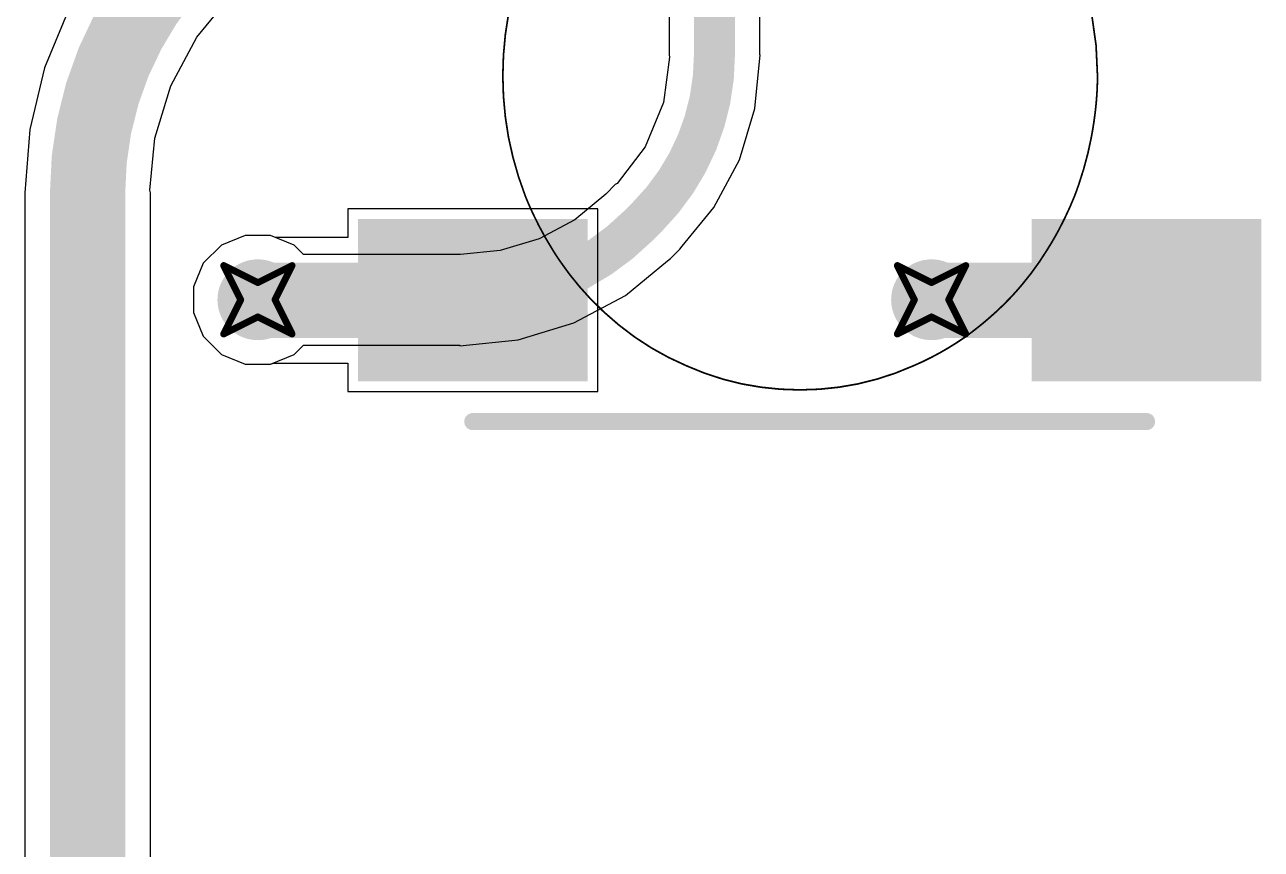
# Model space of a CAD drawing. Header units: inches. Extents: x -11 to 1110, y -7 to 455.
# Drawn here: x 678.25 to 687.43, y 72.34 to 78.46 of the extents above; entities that cross this region are included whole.
import ezdxf

# ---------------------------------------------------------------- set-up
doc = ezdxf.new("R2010")
doc.units = ezdxf.units.IN
for name, color, linetype in [('Bottom Layer', 5, 'Continuous'), ('Drill Drawing', 1, 'Continuous'), ('Mechanical 7', 56, 'Continuous'), ('Top Layer', 1, 'Continuous'), ('Top Overlay', 2, 'Continuous'), ('Top Paste', 8, 'Continuous'), ('Top Solder', 216, 'Continuous'), ('Via Holes', 16, 'Continuous')]:
    doc.layers.add(name, color=color, linetype=linetype)

msp = doc.modelspace()

# ---------------------------------------------------------------- hatches: boundary and pattern name
at = {"layer": 'Bottom Layer'}
h = msp.add_hatch(color=5, dxfattribs=at)
edge = h.paths.add_edge_path()
edge.add_arc((679.9802, 76.4142), 0.3, 0, 360)
h = msp.add_hatch(color=5, dxfattribs=at)
edge = h.paths.add_edge_path()
edge.add_arc((684.9802, 76.4142), 0.3, 0, 360)
at = {"layer": 'Top Layer'}
for points in [[(680.8258, 76.9108), (682.3258, 76.9108), (682.3258, 75.9108), (680.8258, 75.9108)], [(685.8258, 76.9108), (687.3258, 76.9108), (687.3258, 75.9108), (685.8258, 75.9108)]]:
    msp.add_hatch(color=1, dxfattribs=at).paths.add_polyline_path(points)
h = msp.add_hatch(color=1, dxfattribs=at)
edge = h.paths.add_edge_path()
edge.add_arc((679.9802, 76.4142), 0.3, 0, 360)
h = msp.add_hatch(color=1, dxfattribs=at)
edge = h.paths.add_edge_path()
edge.add_arc((684.9802, 76.4142), 0.3, 0, 360)
at = {"layer": 'Top Paste'}
for points in [[(680.8258, 76.9108), (682.3258, 76.9108), (682.3258, 75.9108), (680.8258, 75.9108)], [(685.8258, 76.9108), (687.3258, 76.9108), (687.3258, 75.9108), (685.8258, 75.9108)]]:
    msp.add_hatch(color=8, dxfattribs=at).paths.add_polyline_path(points)
at = {"layer": 'Top Solder'}
for points in [[(680.7242, 77.0124), (682.4274, 77.0124), (682.4274, 75.8092), (680.7242, 75.8092)], [(685.7242, 77.0124), (687.4274, 77.0124), (687.4274, 75.8092), (685.7242, 75.8092)]]:
    msp.add_hatch(color=216, dxfattribs=at).paths.add_polyline_path(points)
at = {"layer": 'Via Holes'}
h = msp.add_hatch(color=7, dxfattribs=at)
edge = h.paths.add_edge_path()
edge.add_arc((679.9802, 76.4142), 0.15, 0, 360)
h = msp.add_hatch(color=7, dxfattribs=at)
edge = h.paths.add_edge_path()
edge.add_arc((684.9802, 76.4142), 0.15, 0, 360)

# ---------------------------------------------------------------- linework, layer by layer
at = {"layer": 'Bottom Layer'}
for p, q in [((683.0323, 95.854), (683.0323, 78.232)), ((683.7057, 78.232), (683.7057, 95.854)), ((679.5268, 78.3628), (679.7721, 78.6616)), ((678.5776, 78.572), (678.3971, 78.1362)), ((679.3346, 78.0031), (679.5268, 78.3628)), ((683.0356, 78.2154), (682.9912, 77.878)), ((683.0323, 78.232), (683.0356, 78.2154)), ((683.6699, 77.8342), (683.709, 78.232)), ((683.709, 78.232), (683.7057, 78.232)), ((678.3971, 78.1362), (678.2869, 77.6774)), ((679.2163, 77.6129), (679.3346, 78.0031)), ((682.9912, 77.878), (682.8546, 77.5481)), ((683.5538, 77.4517), (683.6699, 77.8342)), ((678.2869, 77.6774), (678.2499, 77.2071)), ((679.1784, 77.2282), (679.2163, 77.6129)), ((682.8546, 77.5481), (682.6473, 77.278)), ((683.3654, 77.0991), (683.5538, 77.4517)), ((682.6473, 77.278), (682.6333, 77.2686)), ((678.2499, 77.2071), (678.2502, 77.2071)), ((678.2502, 77.2071), (678.2502, 33.9625)), ((679.1826, 77.2071), (679.1784, 77.2282)), ((679.1826, 33.9625), (679.1826, 77.2071)), ((682.5625, 77.1968), (682.333, 77.0084)), ((682.5647, 77.2001), (682.5625, 77.1968)), ((682.6333, 77.2686), (682.5647, 77.2001)), ((683.1293, 76.8114), (683.3654, 77.0991)), ((682.333, 77.0084), (682.0676, 76.8665)), ((679.7095, 76.8192), (679.5751, 76.6848)), ((679.8851, 76.892), (679.7095, 76.8192)), ((680.0752, 76.892), (679.8851, 76.892)), ((680.2508, 76.8192), (680.0752, 76.892)), ((680.3192, 76.7509), (680.2508, 76.8192)), ((682.0676, 76.8665), (681.7797, 76.7792)), ((681.4803, 76.7509), (680.3192, 76.7509)), ((681.4842, 76.7501), (681.4803, 76.7509)), ((681.7797, 76.7792), (681.4842, 76.7501)), ((683.0438, 76.721), (683.1116, 76.7899)), ((683.1116, 76.7899), (683.1118, 76.7901)), ((683.1118, 76.7901), (683.1293, 76.8114)), ((679.5751, 76.6848), (679.5024, 76.5092)), ((682.7087, 76.446), (683.0211, 76.7024)), ((683.0211, 76.7024), (683.0438, 76.721)), ((679.5024, 76.5092), (679.5024, 76.3192)), ((682.3265, 76.2417), (682.7087, 76.446)), ((679.5024, 76.3192), (679.5751, 76.1435)), ((681.9117, 76.1158), (682.3265, 76.2417)), ((679.5751, 76.1435), (679.7095, 76.0091)), ((681.4803, 76.0733), (681.9117, 76.1158)), ((679.7095, 76.0091), (679.8851, 75.9364)), ((680.0752, 75.9364), (680.2508, 76.0091)), ((680.2508, 76.0091), (680.3192, 76.0775)), ((680.3192, 76.0775), (681.4803, 76.0775)), ((681.4803, 76.0775), (681.4803, 76.0733)), ((679.8851, 75.9364), (680.0752, 75.9364))]:
    msp.add_line(p, q, dxfattribs=at)
for points in [[(683.369, 78.232, 0.3048, 0.3048, 0), (683.369, 96.193, 0.3048, 0.3048, 0)], [(678.7164, 77.2071, 0.5588, 0.5588, -0.198912), (679.4603, 79.0032, 0.5588, 0.5588, 0)], [(683.369, 78.232, 0.3048, 0.3048, -0.198912), (682.8714, 77.0306, 0.3048, 0.3048, 0)], [(678.7164, 33.8394, 0.5588, 0.5588, 0), (678.7164, 77.2071, 0.5588, 0.5588, 0)], [(682.8028, 76.962, 0.3048, 0.3048, 0), (682.8714, 77.0306, 0.3048, 0.3048, 0)], [(682.8028, 76.962, 0.3048, 0.3048, -0.198912), (681.4803, 76.4142, 0.3048, 0.3048, 0)], [(679.9802, 76.4142, 0.3048, 0.3048, 0), (681.4803, 76.4142, 0.3048, 0.3048, 0)]]:
    msp.add_lwpolyline(points, format="xyseb", dxfattribs=at)
for points in [[(683.2928, 78.232, 0.1524, 0.1524, 1), (683.4452, 78.232, 0.1524, 0.1524, 1)], [(683.2928, 78.232, 0.1524, 0.1524, 1), (683.4452, 78.232, 0.1524, 0.1524, 1)], [(678.5767, 77.2071, 0.2794, 0.2794, 1), (678.8561, 77.2071, 0.2794, 0.2794, 1)], [(678.5767, 77.2071, 0.2794, 0.2794, 1), (678.8561, 77.2071, 0.2794, 0.2794, 1)], [(682.7952, 77.0306, 0.1524, 0.1524, 1), (682.9476, 77.0306, 0.1524, 0.1524, 1)], [(682.7952, 77.0306, 0.1524, 0.1524, 1), (682.9476, 77.0306, 0.1524, 0.1524, 1)], [(682.7266, 76.962, 0.1524, 0.1524, 1), (682.879, 76.962, 0.1524, 0.1524, 1)], [(682.7266, 76.962, 0.1524, 0.1524, 1), (682.879, 76.962, 0.1524, 0.1524, 1)], [(679.904, 76.4142, 0.1524, 0.1524, 1), (680.0564, 76.4142, 0.1524, 0.1524, 1)], [(681.4041, 76.4142, 0.1524, 0.1524, 1), (681.5565, 76.4142, 0.1524, 0.1524, 1)], [(681.4041, 76.4142, 0.1524, 0.1524, 1), (681.5565, 76.4142, 0.1524, 0.1524, 1)]]:
    msp.add_lwpolyline(points, format="xyseb", close=True, dxfattribs=at)
at = {"layer": 'Drill Drawing'}
for points in [[(679.7262, 76.6682, 0.0508, 0.0508, 0), (679.9802, 76.5412, 0.0508, 0.0508, 0)], [(679.7262, 76.6682, 0.0508, 0.0508, 0), (679.8532, 76.4142, 0.0508, 0.0508, 0)], [(679.9802, 76.5412, 0.0508, 0.0508, 0), (680.2342, 76.6682, 0.0508, 0.0508, 0)], [(680.1072, 76.4142, 0.0508, 0.0508, 0), (680.2342, 76.6682, 0.0508, 0.0508, 0)], [(684.7262, 76.6682, 0.0508, 0.0508, 0), (684.9802, 76.5412, 0.0508, 0.0508, 0)], [(684.7262, 76.6682, 0.0508, 0.0508, 0), (684.8532, 76.4142, 0.0508, 0.0508, 0)], [(684.9802, 76.5412, 0.0508, 0.0508, 0), (685.2342, 76.6682, 0.0508, 0.0508, 0)], [(685.1072, 76.4142, 0.0508, 0.0508, 0), (685.2342, 76.6682, 0.0508, 0.0508, 0)], [(679.7262, 76.1602, 0.0508, 0.0508, 0), (679.8532, 76.4142, 0.0508, 0.0508, 0)], [(680.1072, 76.4142, 0.0508, 0.0508, 0), (680.2342, 76.1602, 0.0508, 0.0508, 0)], [(684.7262, 76.1602, 0.0508, 0.0508, 0), (684.8532, 76.4142, 0.0508, 0.0508, 0)], [(685.1072, 76.4142, 0.0508, 0.0508, 0), (685.2342, 76.1602, 0.0508, 0.0508, 0)], [(679.7262, 76.1602, 0.0508, 0.0508, 0), (679.9802, 76.2872, 0.0508, 0.0508, 0)], [(679.9802, 76.2872, 0.0508, 0.0508, 0), (680.2342, 76.1602, 0.0508, 0.0508, 0)], [(684.7262, 76.1602, 0.0508, 0.0508, 0), (684.9802, 76.2872, 0.0508, 0.0508, 0)], [(684.9802, 76.2872, 0.0508, 0.0508, 0), (685.2342, 76.1602, 0.0508, 0.0508, 0)]]:
    msp.add_lwpolyline(points, format="xyseb", dxfattribs=at)
for points in [[(679.7135, 76.6682, 0.0254, 0.0254, 1), (679.7389, 76.6682, 0.0254, 0.0254, 1)], [(679.7135, 76.6682, 0.0254, 0.0254, 1), (679.7389, 76.6682, 0.0254, 0.0254, 1)], [(680.2215, 76.6682, 0.0254, 0.0254, 1), (680.2469, 76.6682, 0.0254, 0.0254, 1)], [(680.2215, 76.6682, 0.0254, 0.0254, 1), (680.2469, 76.6682, 0.0254, 0.0254, 1)], [(684.7135, 76.6682, 0.0254, 0.0254, 1), (684.7389, 76.6682, 0.0254, 0.0254, 1)], [(684.7135, 76.6682, 0.0254, 0.0254, 1), (684.7389, 76.6682, 0.0254, 0.0254, 1)], [(685.2215, 76.6682, 0.0254, 0.0254, 1), (685.2469, 76.6682, 0.0254, 0.0254, 1)], [(685.2215, 76.6682, 0.0254, 0.0254, 1), (685.2469, 76.6682, 0.0254, 0.0254, 1)], [(679.9675, 76.5412, 0.0254, 0.0254, 1), (679.9929, 76.5412, 0.0254, 0.0254, 1)], [(679.9675, 76.5412, 0.0254, 0.0254, 1), (679.9929, 76.5412, 0.0254, 0.0254, 1)], [(684.9675, 76.5412, 0.0254, 0.0254, 1), (684.9929, 76.5412, 0.0254, 0.0254, 1)], [(684.9675, 76.5412, 0.0254, 0.0254, 1), (684.9929, 76.5412, 0.0254, 0.0254, 1)], [(679.8405, 76.4142, 0.0254, 0.0254, 1), (679.8659, 76.4142, 0.0254, 0.0254, 1)], [(679.8405, 76.4142, 0.0254, 0.0254, 1), (679.8659, 76.4142, 0.0254, 0.0254, 1)], [(680.0945, 76.4142, 0.0254, 0.0254, 1), (680.1199, 76.4142, 0.0254, 0.0254, 1)], [(680.0945, 76.4142, 0.0254, 0.0254, 1), (680.1199, 76.4142, 0.0254, 0.0254, 1)], [(684.8405, 76.4142, 0.0254, 0.0254, 1), (684.8659, 76.4142, 0.0254, 0.0254, 1)], [(684.8405, 76.4142, 0.0254, 0.0254, 1), (684.8659, 76.4142, 0.0254, 0.0254, 1)], [(685.0945, 76.4142, 0.0254, 0.0254, 1), (685.1199, 76.4142, 0.0254, 0.0254, 1)], [(685.0945, 76.4142, 0.0254, 0.0254, 1), (685.1199, 76.4142, 0.0254, 0.0254, 1)], [(679.9675, 76.2872, 0.0254, 0.0254, 1), (679.9929, 76.2872, 0.0254, 0.0254, 1)], [(679.9675, 76.2872, 0.0254, 0.0254, 1), (679.9929, 76.2872, 0.0254, 0.0254, 1)], [(684.9675, 76.2872, 0.0254, 0.0254, 1), (684.9929, 76.2872, 0.0254, 0.0254, 1)], [(684.9675, 76.2872, 0.0254, 0.0254, 1), (684.9929, 76.2872, 0.0254, 0.0254, 1)], [(679.7135, 76.1602, 0.0254, 0.0254, 1), (679.7389, 76.1602, 0.0254, 0.0254, 1)], [(679.7135, 76.1602, 0.0254, 0.0254, 1), (679.7389, 76.1602, 0.0254, 0.0254, 1)], [(680.2215, 76.1602, 0.0254, 0.0254, 1), (680.2469, 76.1602, 0.0254, 0.0254, 1)], [(680.2215, 76.1602, 0.0254, 0.0254, 1), (680.2469, 76.1602, 0.0254, 0.0254, 1)], [(684.7135, 76.1602, 0.0254, 0.0254, 1), (684.7389, 76.1602, 0.0254, 0.0254, 1)], [(684.7135, 76.1602, 0.0254, 0.0254, 1), (684.7389, 76.1602, 0.0254, 0.0254, 1)], [(685.2215, 76.1602, 0.0254, 0.0254, 1), (685.2469, 76.1602, 0.0254, 0.0254, 1)], [(685.2215, 76.1602, 0.0254, 0.0254, 1), (685.2469, 76.1602, 0.0254, 0.0254, 1)]]:
    msp.add_lwpolyline(points, format="xyseb", close=True, dxfattribs=at)
at = {"layer": 'Mechanical 7'}
for points in [[(685.5635, 79.727, 0.0127, 0.0127, -0.189566), (686.2118, 78.0756, 0.0127, 0.0127, 0)], [(685.5635, 79.727, 0.0127, 0.0127, -0.189566), (686.2118, 78.0756, 0.0127, 0.0127, 0)], [(685.5635, 79.727, 0.0127, 0.0127, -0.189566), (686.2118, 78.0756, 0.0127, 0.0127, 0)], [(685.5635, 79.727, 0.0127, 0.0127, -0.189566), (686.2118, 78.0756, 0.0127, 0.0127, 0)], [(681.7982, 78.0756, 0.0127, 0.0127, -0.045639), (681.8402, 78.5332, 0.0127, 0.0127, 0)], [(681.7982, 78.0756, 0.0127, 0.0127, -0.045639), (681.8402, 78.5332, 0.0127, 0.0127, 0)], [(681.7982, 78.0756, 0.0127, 0.0127, -0.045639), (681.8402, 78.5332, 0.0127, 0.0127, 0)], [(681.7982, 78.0756, 0.0127, 0.0127, -0.045639), (681.8402, 78.5332, 0.0127, 0.0127, 0)], [(681.8402, 77.6209, 0.0127, 0.0127, -0.045495), (681.7982, 78.0756, 0.0127, 0.0127, 0)], [(681.8402, 77.6209, 0.0127, 0.0127, -0.045495), (681.7982, 78.0756, 0.0127, 0.0127, 0)], [(681.8402, 77.6209, 0.0127, 0.0127, -0.045495), (681.7982, 78.0756, 0.0127, 0.0127, 0)], [(681.8402, 77.6209, 0.0127, 0.0127, -0.045495), (681.7982, 78.0756, 0.0127, 0.0127, 0)], [(686.2118, 78.0756, 0.0127, 0.0127, -0.016077), (686.2073, 77.9397, 0.0127, 0.0127, 0)], [(686.2118, 78.0756, 0.0127, 0.0127, -0.016077), (686.2073, 77.9397, 0.0127, 0.0127, 0)], [(686.2118, 78.0756, 0.0127, 0.0127, -0.016077), (686.2073, 77.9397, 0.0127, 0.0127, 0)], [(686.2118, 78.0756, 0.0127, 0.0127, -0.016077), (686.2073, 77.9397, 0.0127, 0.0127, 0)], [(686.2073, 77.9397, 0.0127, 0.0127, -0.013995), (686.1945, 77.8025, 0.0127, 0.0127, 0)], [(686.2073, 77.9397, 0.0127, 0.0127, -0.013995), (686.1945, 77.8025, 0.0127, 0.0127, 0)], [(686.2073, 77.9397, 0.0127, 0.0127, -0.013995), (686.1945, 77.8025, 0.0127, 0.0127, 0)], [(686.2073, 77.9397, 0.0127, 0.0127, -0.013995), (686.1945, 77.8025, 0.0127, 0.0127, 0)], [(686.1945, 77.8025, 0.0127, 0.0127, -0.016391), (686.1663, 77.6209, 0.0127, 0.0127, 0)], [(686.1945, 77.8025, 0.0127, 0.0127, -0.016391), (686.1663, 77.6209, 0.0127, 0.0127, 0)], [(686.1945, 77.8025, 0.0127, 0.0127, -0.016391), (686.1663, 77.6209, 0.0127, 0.0127, 0)], [(686.1945, 77.8025, 0.0127, 0.0127, -0.016391), (686.1663, 77.6209, 0.0127, 0.0127, 0)], [(681.9651, 77.1841, 0.0127, 0.0127, -0.044362), (681.8402, 77.6209, 0.0127, 0.0127, 0)], [(681.9651, 77.1841, 0.0127, 0.0127, -0.044362), (681.8402, 77.6209, 0.0127, 0.0127, 0)], [(681.9651, 77.1841, 0.0127, 0.0127, -0.044362), (681.8402, 77.6209, 0.0127, 0.0127, 0)], [(681.9651, 77.1841, 0.0127, 0.0127, -0.044362), (681.8402, 77.6209, 0.0127, 0.0127, 0)], [(686.1663, 77.6209, 0.0127, 0.0127, -0.036057), (686.0726, 77.2691, 0.0127, 0.0127, 0)], [(686.1663, 77.6209, 0.0127, 0.0127, -0.036057), (686.0726, 77.2691, 0.0127, 0.0127, 0)], [(686.1663, 77.6209, 0.0127, 0.0127, -0.036057), (686.0726, 77.2691, 0.0127, 0.0127, 0)], [(686.1663, 77.6209, 0.0127, 0.0127, -0.036057), (686.0726, 77.2691, 0.0127, 0.0127, 0)], [(686.0726, 77.2691, 0.0127, 0.0127, -0.008357), (686.0418, 77.1841, 0.0127, 0.0127, 0)], [(686.0726, 77.2691, 0.0127, 0.0127, -0.008357), (686.0418, 77.1841, 0.0127, 0.0127, 0)], [(686.0726, 77.2691, 0.0127, 0.0127, -0.008357), (686.0418, 77.1841, 0.0127, 0.0127, 0)], [(686.0726, 77.2691, 0.0127, 0.0127, -0.008357), (686.0418, 77.1841, 0.0127, 0.0127, 0)], [(682.0192, 77.0592, 0.0127, 0.0127, -0.012646), (681.9651, 77.1841, 0.0127, 0.0127, 0)], [(682.0192, 77.0592, 0.0127, 0.0127, -0.012646), (681.9651, 77.1841, 0.0127, 0.0127, 0)], [(682.0192, 77.0592, 0.0127, 0.0127, -0.012646), (681.9651, 77.1841, 0.0127, 0.0127, 0)], [(682.0192, 77.0592, 0.0127, 0.0127, -0.012646), (681.9651, 77.1841, 0.0127, 0.0127, 0)], [(686.0418, 77.1841, 0.0127, 0.0127, -0.0262), (685.9275, 76.9382, 0.0127, 0.0127, 0)], [(686.0418, 77.1841, 0.0127, 0.0127, -0.0262), (685.9275, 76.9382, 0.0127, 0.0127, 0)], [(686.0418, 77.1841, 0.0127, 0.0127, -0.0262), (685.9275, 76.9382, 0.0127, 0.0127, 0)], [(686.0418, 77.1841, 0.0127, 0.0127, -0.0262), (685.9275, 76.9382, 0.0127, 0.0127, 0)], [(682.169, 76.7834, 0.0127, 0.0127, -0.032365), (682.0192, 77.0592, 0.0127, 0.0127, 0)], [(682.169, 76.7834, 0.0127, 0.0127, -0.032365), (682.0192, 77.0592, 0.0127, 0.0127, 0)], [(682.169, 76.7834, 0.0127, 0.0127, -0.032365), (682.0192, 77.0592, 0.0127, 0.0127, 0)], [(682.169, 76.7834, 0.0127, 0.0127, -0.032365), (682.0192, 77.0592, 0.0127, 0.0127, 0)], [(685.9275, 76.9382, 0.0127, 0.0127, -0.019297), (685.8375, 76.7834, 0.0127, 0.0127, 0)], [(685.9275, 76.9382, 0.0127, 0.0127, -0.019297), (685.8375, 76.7834, 0.0127, 0.0127, 0)], [(685.9275, 76.9382, 0.0127, 0.0127, -0.019297), (685.8375, 76.7834, 0.0127, 0.0127, 0)], [(685.9275, 76.9382, 0.0127, 0.0127, -0.019297), (685.8375, 76.7834, 0.0127, 0.0127, 0)], [(682.2181, 76.7072, 0.0127, 0.0127, -0.011138), (682.169, 76.7834, 0.0127, 0.0127, 0)], [(682.2181, 76.7072, 0.0127, 0.0127, -0.011138), (682.169, 76.7834, 0.0127, 0.0127, 0)], [(682.2181, 76.7072, 0.0127, 0.0127, -0.011138), (682.169, 76.7834, 0.0127, 0.0127, 0)], [(682.2181, 76.7072, 0.0127, 0.0127, -0.011138), (682.169, 76.7834, 0.0127, 0.0127, 0)], [(685.8375, 76.7834, 0.0127, 0.0127, -0.037467), (685.6527, 76.5273, 0.0127, 0.0127, 0)], [(685.8375, 76.7834, 0.0127, 0.0127, -0.037467), (685.6527, 76.5273, 0.0127, 0.0127, 0)], [(685.8375, 76.7834, 0.0127, 0.0127, -0.037467), (685.6527, 76.5273, 0.0127, 0.0127, 0)], [(685.8375, 76.7834, 0.0127, 0.0127, -0.037467), (685.6527, 76.5273, 0.0127, 0.0127, 0)], [(682.4434, 76.4271, 0.0127, 0.0127, -0.04037), (682.2181, 76.7073, 0.0127, 0.0127, 0)], [(682.4434, 76.4271, 0.0127, 0.0127, -0.04037), (682.2181, 76.7073, 0.0127, 0.0127, 0)], [(682.4434, 76.4271, 0.0127, 0.0127, -0.04037), (682.2181, 76.7073, 0.0127, 0.0127, 0)], [(682.4434, 76.4271, 0.0127, 0.0127, -0.04037), (682.2181, 76.7073, 0.0127, 0.0127, 0)], [(685.6527, 76.5273, 0.0127, 0.0127, -0.01455), (685.5635, 76.4271, 0.0127, 0.0127, 0)], [(685.6527, 76.5273, 0.0127, 0.0127, -0.01455), (685.5635, 76.4271, 0.0127, 0.0127, 0)], [(685.6527, 76.5273, 0.0127, 0.0127, -0.01455), (685.5635, 76.4271, 0.0127, 0.0127, 0)], [(685.6527, 76.5273, 0.0127, 0.0127, -0.01455), (685.5635, 76.4271, 0.0127, 0.0127, 0)], [(682.7775, 76.1371, 0.0127, 0.0127, -0.048576), (682.4434, 76.4271, 0.0127, 0.0127, 0)], [(682.7775, 76.1371, 0.0127, 0.0127, -0.048576), (682.4434, 76.4271, 0.0127, 0.0127, 0)], [(682.7775, 76.1371, 0.0127, 0.0127, -0.048576), (682.4434, 76.4271, 0.0127, 0.0127, 0)], [(682.7775, 76.1371, 0.0127, 0.0127, -0.048576), (682.4434, 76.4271, 0.0127, 0.0127, 0)], [(685.5635, 76.4271, 0.0127, 0.0127, -0.024714), (685.4026, 76.2743, 0.0127, 0.0127, 0)], [(685.5635, 76.4271, 0.0127, 0.0127, -0.024714), (685.4026, 76.2743, 0.0127, 0.0127, 0)], [(685.5635, 76.4271, 0.0127, 0.0127, -0.024714), (685.4026, 76.2743, 0.0127, 0.0127, 0)], [(685.5635, 76.4271, 0.0127, 0.0127, -0.024714), (685.4026, 76.2743, 0.0127, 0.0127, 0)], [(685.4026, 76.2743, 0.0127, 0.0127, -0.012699), (685.2999, 76.1903, 0.0127, 0.0127, 0)], [(685.4026, 76.2743, 0.0127, 0.0127, -0.012699), (685.2999, 76.1903, 0.0127, 0.0127, 0)], [(685.4026, 76.2743, 0.0127, 0.0127, -0.012699), (685.2999, 76.1903, 0.0127, 0.0127, 0)], [(685.4026, 76.2743, 0.0127, 0.0127, -0.012699), (685.2999, 76.1903, 0.0127, 0.0127, 0)], [(685.2999, 76.1902, 0.0127, 0.0127, -0.007575), (685.2294, 76.1371, 0.0127, 0.0127, 0)], [(685.2999, 76.1902, 0.0127, 0.0127, -0.007575), (685.2294, 76.1371, 0.0127, 0.0127, 0)], [(685.2999, 76.1902, 0.0127, 0.0127, -0.007575), (685.2294, 76.1371, 0.0127, 0.0127, 0)], [(685.2999, 76.1902, 0.0127, 0.0127, -0.007575), (685.2294, 76.1371, 0.0127, 0.0127, 0)], [(683.1599, 75.9247, 0.0127, 0.0127, -0.052689), (682.7775, 76.1371, 0.0127, 0.0127, 0)], [(683.1599, 75.9247, 0.0127, 0.0127, -0.052689), (682.7775, 76.1371, 0.0127, 0.0127, 0)], [(683.1599, 75.9247, 0.0127, 0.0127, -0.052689), (682.7775, 76.1371, 0.0127, 0.0127, 0)], [(683.1599, 75.9247, 0.0127, 0.0127, -0.052689), (682.7775, 76.1371, 0.0127, 0.0127, 0)], [(685.2294, 76.1371, 0.0127, 0.0127, -0.023437), (685.0424, 76.0207, 0.0127, 0.0127, 0)], [(685.2294, 76.1371, 0.0127, 0.0127, -0.023437), (685.0424, 76.0207, 0.0127, 0.0127, 0)], [(685.2294, 76.1371, 0.0127, 0.0127, -0.023437), (685.0424, 76.0207, 0.0127, 0.0127, 0)], [(685.2294, 76.1371, 0.0127, 0.0127, -0.023437), (685.0424, 76.0207, 0.0127, 0.0127, 0)], [(685.0424, 76.0207, 0.0127, 0.0127, -0.026487), (684.847, 75.9247, 0.0127, 0.0127, 0)], [(685.0424, 76.0207, 0.0127, 0.0127, -0.026487), (684.847, 75.9247, 0.0127, 0.0127, 0)], [(685.0424, 76.0207, 0.0127, 0.0127, -0.026487), (684.847, 75.9247, 0.0127, 0.0127, 0)], [(685.0424, 76.0207, 0.0127, 0.0127, -0.026487), (684.847, 75.9247, 0.0127, 0.0127, 0)], [(683.5727, 75.7896, 0.0127, 0.0127, -0.053737), (683.1599, 75.9247, 0.0127, 0.0127, 0)], [(683.5727, 75.7896, 0.0127, 0.0127, -0.053737), (683.1599, 75.9247, 0.0127, 0.0127, 0)], [(683.5727, 75.7896, 0.0127, 0.0127, -0.053737), (683.1599, 75.9247, 0.0127, 0.0127, 0)], [(683.5727, 75.7896, 0.0127, 0.0127, -0.053737), (683.1599, 75.9247, 0.0127, 0.0127, 0)], [(684.847, 75.9247, 0.0127, 0.0127, -0.053697), (684.4338, 75.7896, 0.0127, 0.0127, 0)], [(684.847, 75.9247, 0.0127, 0.0127, -0.053697), (684.4338, 75.7896, 0.0127, 0.0127, 0)], [(684.847, 75.9247, 0.0127, 0.0127, -0.053697), (684.4338, 75.7896, 0.0127, 0.0127, 0)], [(684.847, 75.9247, 0.0127, 0.0127, -0.053697), (684.4338, 75.7896, 0.0127, 0.0127, 0)], [(684.0034, 75.7452, 0.0127, 0.0127, -0.051509), (683.5727, 75.7896, 0.0127, 0.0127, 0)], [(684.0034, 75.7452, 0.0127, 0.0127, -0.051509), (683.5727, 75.7896, 0.0127, 0.0127, 0)], [(684.0034, 75.7452, 0.0127, 0.0127, -0.051509), (683.5727, 75.7896, 0.0127, 0.0127, 0)], [(684.0034, 75.7452, 0.0127, 0.0127, -0.051509), (683.5727, 75.7896, 0.0127, 0.0127, 0)], [(684.4338, 75.7896, 0.0127, 0.0127, -0.051611), (684.0034, 75.7452, 0.0127, 0.0127, 0)], [(684.4338, 75.7896, 0.0127, 0.0127, -0.051611), (684.0034, 75.7452, 0.0127, 0.0127, 0)], [(684.4338, 75.7896, 0.0127, 0.0127, -0.051611), (684.0034, 75.7452, 0.0127, 0.0127, 0)], [(684.4338, 75.7896, 0.0127, 0.0127, -0.051611), (684.0034, 75.7452, 0.0127, 0.0127, 0)]]:
    msp.add_lwpolyline(points, format="xyseb", dxfattribs=at)
for points in [[(681.795, 78.0756, 0.00635, 0.00635, 1), (681.8014, 78.0756, 0.00635, 0.00635, 1)], [(681.795, 78.0756, 0.00635, 0.00635, 1), (681.8014, 78.0756, 0.00635, 0.00635, 1)], [(681.795, 78.0756, 0.00635, 0.00635, 1), (681.8014, 78.0756, 0.00635, 0.00635, 1)], [(681.795, 78.0756, 0.00635, 0.00635, 1), (681.8014, 78.0756, 0.00635, 0.00635, 1)], [(681.795, 78.0756, 0.00635, 0.00635, 1), (681.8014, 78.0756, 0.00635, 0.00635, 1)], [(681.795, 78.0756, 0.00635, 0.00635, 1), (681.8014, 78.0756, 0.00635, 0.00635, 1)], [(681.795, 78.0756, 0.00635, 0.00635, 1), (681.8014, 78.0756, 0.00635, 0.00635, 1)], [(681.795, 78.0756, 0.00635, 0.00635, 1), (681.8014, 78.0756, 0.00635, 0.00635, 1)], [(686.2086, 78.0756, 0.00635, 0.00635, 1), (686.215, 78.0756, 0.00635, 0.00635, 1)], [(686.2086, 78.0756, 0.00635, 0.00635, 1), (686.215, 78.0756, 0.00635, 0.00635, 1)], [(686.2086, 78.0756, 0.00635, 0.00635, 1), (686.215, 78.0756, 0.00635, 0.00635, 1)], [(686.2086, 78.0756, 0.00635, 0.00635, 1), (686.215, 78.0756, 0.00635, 0.00635, 1)], [(686.2086, 78.0756, 0.00635, 0.00635, 1), (686.215, 78.0756, 0.00635, 0.00635, 1)], [(686.2086, 78.0756, 0.00635, 0.00635, 1), (686.215, 78.0756, 0.00635, 0.00635, 1)], [(686.2086, 78.0756, 0.00635, 0.00635, 1), (686.215, 78.0756, 0.00635, 0.00635, 1)], [(686.2086, 78.0756, 0.00635, 0.00635, 1), (686.215, 78.0756, 0.00635, 0.00635, 1)], [(686.2041, 77.9397, 0.00635, 0.00635, 1), (686.2105, 77.9397, 0.00635, 0.00635, 1)], [(686.2041, 77.9397, 0.00635, 0.00635, 1), (686.2105, 77.9397, 0.00635, 0.00635, 1)], [(686.2041, 77.9397, 0.00635, 0.00635, 1), (686.2105, 77.9397, 0.00635, 0.00635, 1)], [(686.2041, 77.9397, 0.00635, 0.00635, 1), (686.2105, 77.9397, 0.00635, 0.00635, 1)], [(686.2041, 77.9397, 0.00635, 0.00635, 1), (686.2105, 77.9397, 0.00635, 0.00635, 1)], [(686.2041, 77.9397, 0.00635, 0.00635, 1), (686.2105, 77.9397, 0.00635, 0.00635, 1)], [(686.2041, 77.9397, 0.00635, 0.00635, 1), (686.2105, 77.9397, 0.00635, 0.00635, 1)], [(686.2041, 77.9397, 0.00635, 0.00635, 1), (686.2105, 77.9397, 0.00635, 0.00635, 1)], [(686.1913, 77.8025, 0.00635, 0.00635, 1), (686.1977, 77.8025, 0.00635, 0.00635, 1)], [(686.1913, 77.8025, 0.00635, 0.00635, 1), (686.1977, 77.8025, 0.00635, 0.00635, 1)], [(686.1913, 77.8025, 0.00635, 0.00635, 1), (686.1977, 77.8025, 0.00635, 0.00635, 1)], [(686.1913, 77.8025, 0.00635, 0.00635, 1), (686.1977, 77.8025, 0.00635, 0.00635, 1)], [(686.1913, 77.8025, 0.00635, 0.00635, 1), (686.1977, 77.8025, 0.00635, 0.00635, 1)], [(686.1913, 77.8025, 0.00635, 0.00635, 1), (686.1977, 77.8025, 0.00635, 0.00635, 1)], [(686.1913, 77.8025, 0.00635, 0.00635, 1), (686.1977, 77.8025, 0.00635, 0.00635, 1)], [(686.1913, 77.8025, 0.00635, 0.00635, 1), (686.1977, 77.8025, 0.00635, 0.00635, 1)], [(681.837, 77.6209, 0.00635, 0.00635, 1), (681.8433, 77.6209, 0.00635, 0.00635, 1)], [(681.837, 77.6209, 0.00635, 0.00635, 1), (681.8433, 77.6209, 0.00635, 0.00635, 1)], [(681.837, 77.6209, 0.00635, 0.00635, 1), (681.8433, 77.6209, 0.00635, 0.00635, 1)], [(681.837, 77.6209, 0.00635, 0.00635, 1), (681.8433, 77.6209, 0.00635, 0.00635, 1)], [(681.837, 77.6209, 0.00635, 0.00635, 1), (681.8433, 77.6209, 0.00635, 0.00635, 1)], [(681.837, 77.6209, 0.00635, 0.00635, 1), (681.8433, 77.6209, 0.00635, 0.00635, 1)], [(681.837, 77.6209, 0.00635, 0.00635, 1), (681.8433, 77.6209, 0.00635, 0.00635, 1)], [(681.837, 77.6209, 0.00635, 0.00635, 1), (681.8433, 77.6209, 0.00635, 0.00635, 1)], [(686.1632, 77.6209, 0.00635, 0.00635, 1), (686.1695, 77.6209, 0.00635, 0.00635, 1)], [(686.1632, 77.6209, 0.00635, 0.00635, 1), (686.1695, 77.6209, 0.00635, 0.00635, 1)], [(686.1632, 77.6209, 0.00635, 0.00635, 1), (686.1695, 77.6209, 0.00635, 0.00635, 1)], [(686.1632, 77.6209, 0.00635, 0.00635, 1), (686.1695, 77.6209, 0.00635, 0.00635, 1)], [(686.1632, 77.6209, 0.00635, 0.00635, 1), (686.1695, 77.6209, 0.00635, 0.00635, 1)], [(686.1632, 77.6209, 0.00635, 0.00635, 1), (686.1695, 77.6209, 0.00635, 0.00635, 1)], [(686.1632, 77.6209, 0.00635, 0.00635, 1), (686.1695, 77.6209, 0.00635, 0.00635, 1)], [(686.1632, 77.6209, 0.00635, 0.00635, 1), (686.1695, 77.6209, 0.00635, 0.00635, 1)], [(686.0694, 77.2691, 0.00635, 0.00635, 1), (686.0758, 77.2691, 0.00635, 0.00635, 1)], [(686.0694, 77.2691, 0.00635, 0.00635, 1), (686.0758, 77.2691, 0.00635, 0.00635, 1)], [(686.0694, 77.2691, 0.00635, 0.00635, 1), (686.0758, 77.2691, 0.00635, 0.00635, 1)], [(686.0694, 77.2691, 0.00635, 0.00635, 1), (686.0758, 77.2691, 0.00635, 0.00635, 1)], [(686.0694, 77.2691, 0.00635, 0.00635, 1), (686.0758, 77.2691, 0.00635, 0.00635, 1)], [(686.0694, 77.2691, 0.00635, 0.00635, 1), (686.0758, 77.2691, 0.00635, 0.00635, 1)], [(686.0694, 77.2691, 0.00635, 0.00635, 1), (686.0758, 77.2691, 0.00635, 0.00635, 1)], [(686.0694, 77.2691, 0.00635, 0.00635, 1), (686.0758, 77.2691, 0.00635, 0.00635, 1)], [(681.9619, 77.1841, 0.00635, 0.00635, 1), (681.9682, 77.1841, 0.00635, 0.00635, 1)], [(681.9619, 77.1841, 0.00635, 0.00635, 1), (681.9682, 77.1841, 0.00635, 0.00635, 1)], [(681.9619, 77.1841, 0.00635, 0.00635, 1), (681.9682, 77.1841, 0.00635, 0.00635, 1)], [(681.9619, 77.1841, 0.00635, 0.00635, 1), (681.9682, 77.1841, 0.00635, 0.00635, 1)], [(681.9619, 77.1841, 0.00635, 0.00635, 1), (681.9682, 77.1841, 0.00635, 0.00635, 1)], [(681.9619, 77.1841, 0.00635, 0.00635, 1), (681.9682, 77.1841, 0.00635, 0.00635, 1)], [(681.9619, 77.1841, 0.00635, 0.00635, 1), (681.9682, 77.1841, 0.00635, 0.00635, 1)], [(681.9619, 77.1841, 0.00635, 0.00635, 1), (681.9682, 77.1841, 0.00635, 0.00635, 1)], [(686.0386, 77.1841, 0.00635, 0.00635, 1), (686.045, 77.1841, 0.00635, 0.00635, 1)], [(686.0386, 77.1841, 0.00635, 0.00635, 1), (686.045, 77.1841, 0.00635, 0.00635, 1)], [(686.0386, 77.1841, 0.00635, 0.00635, 1), (686.045, 77.1841, 0.00635, 0.00635, 1)], [(686.0386, 77.1841, 0.00635, 0.00635, 1), (686.045, 77.1841, 0.00635, 0.00635, 1)], [(686.0386, 77.1841, 0.00635, 0.00635, 1), (686.045, 77.1841, 0.00635, 0.00635, 1)], [(686.0386, 77.1841, 0.00635, 0.00635, 1), (686.045, 77.1841, 0.00635, 0.00635, 1)], [(686.0386, 77.1841, 0.00635, 0.00635, 1), (686.045, 77.1841, 0.00635, 0.00635, 1)], [(686.0386, 77.1841, 0.00635, 0.00635, 1), (686.045, 77.1841, 0.00635, 0.00635, 1)], [(682.016, 77.0592, 0.00635, 0.00635, 1), (682.0223, 77.0592, 0.00635, 0.00635, 1)], [(682.016, 77.0592, 0.00635, 0.00635, 1), (682.0223, 77.0592, 0.00635, 0.00635, 1)], [(682.016, 77.0592, 0.00635, 0.00635, 1), (682.0223, 77.0592, 0.00635, 0.00635, 1)], [(682.016, 77.0592, 0.00635, 0.00635, 1), (682.0223, 77.0592, 0.00635, 0.00635, 1)], [(682.016, 77.0592, 0.00635, 0.00635, 1), (682.0223, 77.0592, 0.00635, 0.00635, 1)], [(682.016, 77.0592, 0.00635, 0.00635, 1), (682.0223, 77.0592, 0.00635, 0.00635, 1)], [(682.016, 77.0592, 0.00635, 0.00635, 1), (682.0223, 77.0592, 0.00635, 0.00635, 1)], [(682.016, 77.0592, 0.00635, 0.00635, 1), (682.0223, 77.0592, 0.00635, 0.00635, 1)], [(685.9243, 76.9382, 0.00635, 0.00635, 1), (685.9307, 76.9382, 0.00635, 0.00635, 1)], [(685.9243, 76.9382, 0.00635, 0.00635, 1), (685.9307, 76.9382, 0.00635, 0.00635, 1)], [(685.9243, 76.9382, 0.00635, 0.00635, 1), (685.9307, 76.9382, 0.00635, 0.00635, 1)], [(685.9243, 76.9382, 0.00635, 0.00635, 1), (685.9307, 76.9382, 0.00635, 0.00635, 1)], [(685.9243, 76.9382, 0.00635, 0.00635, 1), (685.9307, 76.9382, 0.00635, 0.00635, 1)], [(685.9243, 76.9382, 0.00635, 0.00635, 1), (685.9307, 76.9382, 0.00635, 0.00635, 1)], [(685.9243, 76.9382, 0.00635, 0.00635, 1), (685.9307, 76.9382, 0.00635, 0.00635, 1)], [(685.9243, 76.9382, 0.00635, 0.00635, 1), (685.9307, 76.9382, 0.00635, 0.00635, 1)], [(682.1658, 76.7834, 0.00635, 0.00635, 1), (682.1722, 76.7834, 0.00635, 0.00635, 1)], [(682.1658, 76.7834, 0.00635, 0.00635, 1), (682.1722, 76.7834, 0.00635, 0.00635, 1)], [(682.1658, 76.7834, 0.00635, 0.00635, 1), (682.1722, 76.7834, 0.00635, 0.00635, 1)], [(682.1658, 76.7834, 0.00635, 0.00635, 1), (682.1722, 76.7834, 0.00635, 0.00635, 1)], [(682.1658, 76.7834, 0.00635, 0.00635, 1), (682.1722, 76.7834, 0.00635, 0.00635, 1)], [(682.1658, 76.7834, 0.00635, 0.00635, 1), (682.1722, 76.7834, 0.00635, 0.00635, 1)], [(682.1658, 76.7834, 0.00635, 0.00635, 1), (682.1722, 76.7834, 0.00635, 0.00635, 1)], [(682.1658, 76.7834, 0.00635, 0.00635, 1), (682.1722, 76.7834, 0.00635, 0.00635, 1)], [(685.8343, 76.7834, 0.00635, 0.00635, 1), (685.8407, 76.7834, 0.00635, 0.00635, 1)], [(685.8343, 76.7834, 0.00635, 0.00635, 1), (685.8407, 76.7834, 0.00635, 0.00635, 1)], [(685.8343, 76.7834, 0.00635, 0.00635, 1), (685.8407, 76.7834, 0.00635, 0.00635, 1)], [(685.8343, 76.7834, 0.00635, 0.00635, 1), (685.8407, 76.7834, 0.00635, 0.00635, 1)], [(685.8343, 76.7834, 0.00635, 0.00635, 1), (685.8407, 76.7834, 0.00635, 0.00635, 1)], [(685.8343, 76.7834, 0.00635, 0.00635, 1), (685.8407, 76.7834, 0.00635, 0.00635, 1)], [(685.8343, 76.7834, 0.00635, 0.00635, 1), (685.8407, 76.7834, 0.00635, 0.00635, 1)], [(685.8343, 76.7834, 0.00635, 0.00635, 1), (685.8407, 76.7834, 0.00635, 0.00635, 1)], [(682.2149, 76.7072, 0.00635, 0.00635, 1), (682.2213, 76.7072, 0.00635, 0.00635, 1)], [(682.2149, 76.7073, 0.00635, 0.00635, 1), (682.2213, 76.7073, 0.00635, 0.00635, 1)], [(682.2149, 76.7072, 0.00635, 0.00635, 1), (682.2213, 76.7072, 0.00635, 0.00635, 1)], [(682.2149, 76.7073, 0.00635, 0.00635, 1), (682.2213, 76.7073, 0.00635, 0.00635, 1)], [(682.2149, 76.7072, 0.00635, 0.00635, 1), (682.2213, 76.7072, 0.00635, 0.00635, 1)], [(682.2149, 76.7073, 0.00635, 0.00635, 1), (682.2213, 76.7073, 0.00635, 0.00635, 1)], [(682.2149, 76.7072, 0.00635, 0.00635, 1), (682.2213, 76.7072, 0.00635, 0.00635, 1)], [(682.2149, 76.7073, 0.00635, 0.00635, 1), (682.2213, 76.7073, 0.00635, 0.00635, 1)], [(685.6495, 76.5273, 0.00635, 0.00635, 1), (685.6559, 76.5273, 0.00635, 0.00635, 1)], [(685.6495, 76.5273, 0.00635, 0.00635, 1), (685.6559, 76.5273, 0.00635, 0.00635, 1)], [(685.6495, 76.5273, 0.00635, 0.00635, 1), (685.6559, 76.5273, 0.00635, 0.00635, 1)], [(685.6495, 76.5273, 0.00635, 0.00635, 1), (685.6559, 76.5273, 0.00635, 0.00635, 1)], [(685.6495, 76.5273, 0.00635, 0.00635, 1), (685.6559, 76.5273, 0.00635, 0.00635, 1)], [(685.6495, 76.5273, 0.00635, 0.00635, 1), (685.6559, 76.5273, 0.00635, 0.00635, 1)], [(685.6495, 76.5273, 0.00635, 0.00635, 1), (685.6559, 76.5273, 0.00635, 0.00635, 1)], [(685.6495, 76.5273, 0.00635, 0.00635, 1), (685.6559, 76.5273, 0.00635, 0.00635, 1)], [(682.4402, 76.4271, 0.00635, 0.00635, 1), (682.4466, 76.4271, 0.00635, 0.00635, 1)], [(682.4402, 76.4271, 0.00635, 0.00635, 1), (682.4466, 76.4271, 0.00635, 0.00635, 1)], [(682.4402, 76.4271, 0.00635, 0.00635, 1), (682.4466, 76.4271, 0.00635, 0.00635, 1)], [(682.4402, 76.4271, 0.00635, 0.00635, 1), (682.4466, 76.4271, 0.00635, 0.00635, 1)], [(682.4402, 76.4271, 0.00635, 0.00635, 1), (682.4466, 76.4271, 0.00635, 0.00635, 1)], [(682.4402, 76.4271, 0.00635, 0.00635, 1), (682.4466, 76.4271, 0.00635, 0.00635, 1)], [(682.4402, 76.4271, 0.00635, 0.00635, 1), (682.4466, 76.4271, 0.00635, 0.00635, 1)], [(682.4402, 76.4271, 0.00635, 0.00635, 1), (682.4466, 76.4271, 0.00635, 0.00635, 1)], [(685.5603, 76.4271, 0.00635, 0.00635, 1), (685.5666, 76.4271, 0.00635, 0.00635, 1)], [(685.5603, 76.4271, 0.00635, 0.00635, 1), (685.5666, 76.4271, 0.00635, 0.00635, 1)], [(685.5603, 76.4271, 0.00635, 0.00635, 1), (685.5666, 76.4271, 0.00635, 0.00635, 1)], [(685.5603, 76.4271, 0.00635, 0.00635, 1), (685.5666, 76.4271, 0.00635, 0.00635, 1)], [(685.5603, 76.4271, 0.00635, 0.00635, 1), (685.5666, 76.4271, 0.00635, 0.00635, 1)], [(685.5603, 76.4271, 0.00635, 0.00635, 1), (685.5666, 76.4271, 0.00635, 0.00635, 1)], [(685.5603, 76.4271, 0.00635, 0.00635, 1), (685.5666, 76.4271, 0.00635, 0.00635, 1)], [(685.5603, 76.4271, 0.00635, 0.00635, 1), (685.5666, 76.4271, 0.00635, 0.00635, 1)], [(685.3994, 76.2743, 0.00635, 0.00635, 1), (685.4058, 76.2743, 0.00635, 0.00635, 1)], [(685.3994, 76.2743, 0.00635, 0.00635, 1), (685.4058, 76.2743, 0.00635, 0.00635, 1)], [(685.3994, 76.2743, 0.00635, 0.00635, 1), (685.4058, 76.2743, 0.00635, 0.00635, 1)], [(685.3994, 76.2743, 0.00635, 0.00635, 1), (685.4058, 76.2743, 0.00635, 0.00635, 1)], [(685.3994, 76.2743, 0.00635, 0.00635, 1), (685.4058, 76.2743, 0.00635, 0.00635, 1)], [(685.3994, 76.2743, 0.00635, 0.00635, 1), (685.4058, 76.2743, 0.00635, 0.00635, 1)], [(685.3994, 76.2743, 0.00635, 0.00635, 1), (685.4058, 76.2743, 0.00635, 0.00635, 1)], [(685.3994, 76.2743, 0.00635, 0.00635, 1), (685.4058, 76.2743, 0.00635, 0.00635, 1)], [(685.2968, 76.1902, 0.00635, 0.00635, 1), (685.3031, 76.1902, 0.00635, 0.00635, 1)], [(685.2968, 76.1903, 0.00635, 0.00635, 1), (685.3031, 76.1903, 0.00635, 0.00635, 1)], [(685.2968, 76.1902, 0.00635, 0.00635, 1), (685.3031, 76.1902, 0.00635, 0.00635, 1)], [(685.2968, 76.1903, 0.00635, 0.00635, 1), (685.3031, 76.1903, 0.00635, 0.00635, 1)], [(685.2968, 76.1902, 0.00635, 0.00635, 1), (685.3031, 76.1902, 0.00635, 0.00635, 1)], [(685.2968, 76.1903, 0.00635, 0.00635, 1), (685.3031, 76.1903, 0.00635, 0.00635, 1)], [(685.2968, 76.1902, 0.00635, 0.00635, 1), (685.3031, 76.1902, 0.00635, 0.00635, 1)], [(685.2968, 76.1903, 0.00635, 0.00635, 1), (685.3031, 76.1903, 0.00635, 0.00635, 1)], [(682.7743, 76.1371, 0.00635, 0.00635, 1), (682.7807, 76.1371, 0.00635, 0.00635, 1)], [(682.7743, 76.1371, 0.00635, 0.00635, 1), (682.7807, 76.1371, 0.00635, 0.00635, 1)], [(682.7743, 76.1371, 0.00635, 0.00635, 1), (682.7807, 76.1371, 0.00635, 0.00635, 1)], [(682.7743, 76.1371, 0.00635, 0.00635, 1), (682.7807, 76.1371, 0.00635, 0.00635, 1)], [(682.7743, 76.1371, 0.00635, 0.00635, 1), (682.7807, 76.1371, 0.00635, 0.00635, 1)], [(682.7743, 76.1371, 0.00635, 0.00635, 1), (682.7807, 76.1371, 0.00635, 0.00635, 1)], [(682.7743, 76.1371, 0.00635, 0.00635, 1), (682.7807, 76.1371, 0.00635, 0.00635, 1)], [(682.7743, 76.1371, 0.00635, 0.00635, 1), (682.7807, 76.1371, 0.00635, 0.00635, 1)], [(685.2262, 76.1371, 0.00635, 0.00635, 1), (685.2325, 76.1371, 0.00635, 0.00635, 1)], [(685.2262, 76.1371, 0.00635, 0.00635, 1), (685.2325, 76.1371, 0.00635, 0.00635, 1)], [(685.2262, 76.1371, 0.00635, 0.00635, 1), (685.2325, 76.1371, 0.00635, 0.00635, 1)], [(685.2262, 76.1371, 0.00635, 0.00635, 1), (685.2325, 76.1371, 0.00635, 0.00635, 1)], [(685.2262, 76.1371, 0.00635, 0.00635, 1), (685.2325, 76.1371, 0.00635, 0.00635, 1)], [(685.2262, 76.1371, 0.00635, 0.00635, 1), (685.2325, 76.1371, 0.00635, 0.00635, 1)], [(685.2262, 76.1371, 0.00635, 0.00635, 1), (685.2325, 76.1371, 0.00635, 0.00635, 1)], [(685.2262, 76.1371, 0.00635, 0.00635, 1), (685.2325, 76.1371, 0.00635, 0.00635, 1)], [(685.0392, 76.0207, 0.00635, 0.00635, 1), (685.0455, 76.0207, 0.00635, 0.00635, 1)], [(685.0392, 76.0207, 0.00635, 0.00635, 1), (685.0455, 76.0207, 0.00635, 0.00635, 1)], [(685.0392, 76.0207, 0.00635, 0.00635, 1), (685.0455, 76.0207, 0.00635, 0.00635, 1)], [(685.0392, 76.0207, 0.00635, 0.00635, 1), (685.0455, 76.0207, 0.00635, 0.00635, 1)], [(685.0392, 76.0207, 0.00635, 0.00635, 1), (685.0455, 76.0207, 0.00635, 0.00635, 1)], [(685.0392, 76.0207, 0.00635, 0.00635, 1), (685.0455, 76.0207, 0.00635, 0.00635, 1)], [(685.0392, 76.0207, 0.00635, 0.00635, 1), (685.0455, 76.0207, 0.00635, 0.00635, 1)], [(685.0392, 76.0207, 0.00635, 0.00635, 1), (685.0455, 76.0207, 0.00635, 0.00635, 1)], [(683.1567, 75.9247, 0.00635, 0.00635, 1), (683.1631, 75.9247, 0.00635, 0.00635, 1)], [(683.1567, 75.9247, 0.00635, 0.00635, 1), (683.1631, 75.9247, 0.00635, 0.00635, 1)], [(683.1567, 75.9247, 0.00635, 0.00635, 1), (683.1631, 75.9247, 0.00635, 0.00635, 1)], [(683.1567, 75.9247, 0.00635, 0.00635, 1), (683.1631, 75.9247, 0.00635, 0.00635, 1)], [(683.1567, 75.9247, 0.00635, 0.00635, 1), (683.1631, 75.9247, 0.00635, 0.00635, 1)], [(683.1567, 75.9247, 0.00635, 0.00635, 1), (683.1631, 75.9247, 0.00635, 0.00635, 1)], [(683.1567, 75.9247, 0.00635, 0.00635, 1), (683.1631, 75.9247, 0.00635, 0.00635, 1)], [(683.1567, 75.9247, 0.00635, 0.00635, 1), (683.1631, 75.9247, 0.00635, 0.00635, 1)], [(684.8438, 75.9247, 0.00635, 0.00635, 1), (684.8501, 75.9247, 0.00635, 0.00635, 1)], [(684.8438, 75.9247, 0.00635, 0.00635, 1), (684.8501, 75.9247, 0.00635, 0.00635, 1)], [(684.8438, 75.9247, 0.00635, 0.00635, 1), (684.8501, 75.9247, 0.00635, 0.00635, 1)], [(684.8438, 75.9247, 0.00635, 0.00635, 1), (684.8501, 75.9247, 0.00635, 0.00635, 1)], [(684.8438, 75.9247, 0.00635, 0.00635, 1), (684.8501, 75.9247, 0.00635, 0.00635, 1)], [(684.8438, 75.9247, 0.00635, 0.00635, 1), (684.8501, 75.9247, 0.00635, 0.00635, 1)], [(684.8438, 75.9247, 0.00635, 0.00635, 1), (684.8501, 75.9247, 0.00635, 0.00635, 1)], [(684.8438, 75.9247, 0.00635, 0.00635, 1), (684.8501, 75.9247, 0.00635, 0.00635, 1)], [(683.5695, 75.7896, 0.00635, 0.00635, 1), (683.5759, 75.7896, 0.00635, 0.00635, 1)], [(683.5695, 75.7896, 0.00635, 0.00635, 1), (683.5759, 75.7896, 0.00635, 0.00635, 1)], [(683.5695, 75.7896, 0.00635, 0.00635, 1), (683.5759, 75.7896, 0.00635, 0.00635, 1)], [(683.5695, 75.7896, 0.00635, 0.00635, 1), (683.5759, 75.7896, 0.00635, 0.00635, 1)], [(683.5695, 75.7896, 0.00635, 0.00635, 1), (683.5759, 75.7896, 0.00635, 0.00635, 1)], [(683.5695, 75.7896, 0.00635, 0.00635, 1), (683.5759, 75.7896, 0.00635, 0.00635, 1)], [(683.5695, 75.7896, 0.00635, 0.00635, 1), (683.5759, 75.7896, 0.00635, 0.00635, 1)], [(683.5695, 75.7896, 0.00635, 0.00635, 1), (683.5759, 75.7896, 0.00635, 0.00635, 1)], [(684.0003, 75.7452, 0.00635, 0.00635, 1), (684.0066, 75.7452, 0.00635, 0.00635, 1)], [(684.0003, 75.7452, 0.00635, 0.00635, 1), (684.0066, 75.7452, 0.00635, 0.00635, 1)], [(684.0003, 75.7452, 0.00635, 0.00635, 1), (684.0066, 75.7452, 0.00635, 0.00635, 1)], [(684.0003, 75.7452, 0.00635, 0.00635, 1), (684.0066, 75.7452, 0.00635, 0.00635, 1)], [(684.0003, 75.7452, 0.00635, 0.00635, 1), (684.0066, 75.7452, 0.00635, 0.00635, 1)], [(684.0003, 75.7452, 0.00635, 0.00635, 1), (684.0066, 75.7452, 0.00635, 0.00635, 1)], [(684.0003, 75.7452, 0.00635, 0.00635, 1), (684.0066, 75.7452, 0.00635, 0.00635, 1)], [(684.0003, 75.7452, 0.00635, 0.00635, 1), (684.0066, 75.7452, 0.00635, 0.00635, 1)], [(684.4306, 75.7896, 0.00635, 0.00635, 1), (684.437, 75.7896, 0.00635, 0.00635, 1)], [(684.4306, 75.7896, 0.00635, 0.00635, 1), (684.437, 75.7896, 0.00635, 0.00635, 1)], [(684.4306, 75.7896, 0.00635, 0.00635, 1), (684.437, 75.7896, 0.00635, 0.00635, 1)], [(684.4306, 75.7896, 0.00635, 0.00635, 1), (684.437, 75.7896, 0.00635, 0.00635, 1)], [(684.4306, 75.7896, 0.00635, 0.00635, 1), (684.437, 75.7896, 0.00635, 0.00635, 1)], [(684.4306, 75.7896, 0.00635, 0.00635, 1), (684.437, 75.7896, 0.00635, 0.00635, 1)], [(684.4306, 75.7896, 0.00635, 0.00635, 1), (684.437, 75.7896, 0.00635, 0.00635, 1)], [(684.4306, 75.7896, 0.00635, 0.00635, 1), (684.437, 75.7896, 0.00635, 0.00635, 1)]]:
    msp.add_lwpolyline(points, format="xyseb", close=True, dxfattribs=at)
at = {"layer": 'Top Layer'}
for p, q in [((682.5036, 77.0886), (680.648, 77.0886)), ((680.648, 77.0886), (680.648, 76.877)), ((682.5036, 75.733), (682.5036, 77.0886)), ((679.7095, 76.8192), (679.5751, 76.6848)), ((679.8851, 76.892), (679.7095, 76.8192)), ((680.0752, 76.892), (679.8851, 76.892)), ((680.1115, 76.877), (680.0752, 76.892)), ((680.648, 76.877), (680.1115, 76.877)), ((679.5751, 76.6848), (679.5024, 76.5092)), ((679.5024, 76.5092), (679.5024, 76.3192)), ((679.5024, 76.3192), (679.5751, 76.1435)), ((679.5751, 76.1435), (679.7095, 76.0091)), ((679.7095, 76.0091), (679.8851, 75.9364)), ((679.8851, 75.9364), (680.0752, 75.9364)), ((680.0752, 75.9364), (680.0951, 75.9446)), ((680.0951, 75.9446), (680.648, 75.9446)), ((680.648, 75.9446), (680.648, 75.733)), ((680.648, 75.733), (682.5036, 75.733))]:
    msp.add_line(p, q, dxfattribs=at)
for points in [[(679.9802, 76.4108, 0.5588, 0.5588, 0), (681.5758, 76.4108, 0.5588, 0.5588, 0)], [(684.9802, 76.4108, 0.5588, 0.5588, 0), (686.5758, 76.4108, 0.5588, 0.5588, 0)]]:
    msp.add_lwpolyline(points, format="xyseb", dxfattribs=at)
for points in [[(679.8405, 76.4108, 0.2794, 0.2794, 1), (680.1199, 76.4108, 0.2794, 0.2794, 1)], [(681.4361, 76.4108, 0.2794, 0.2794, 1), (681.7155, 76.4108, 0.2794, 0.2794, 1)], [(684.8405, 76.4108, 0.2794, 0.2794, 1), (685.1199, 76.4108, 0.2794, 0.2794, 1)], [(686.4361, 76.4108, 0.2794, 0.2794, 1), (686.7155, 76.4108, 0.2794, 0.2794, 1)]]:
    msp.add_lwpolyline(points, format="xyseb", close=True, dxfattribs=at)
at = {"layer": 'Top Overlay'}
msp.add_lwpolyline([(681.5758, 75.51, 0.127, 0.127, 0), (686.5758, 75.51, 0.127, 0.127, 0)], format="xyseb", dxfattribs=at)
for points in [[(681.544, 75.51, 0.0635, 0.0635, 1), (681.6075, 75.51, 0.0635, 0.0635, 1)], [(686.544, 75.51, 0.0635, 0.0635, 1), (686.6075, 75.51, 0.0635, 0.0635, 1)]]:
    msp.add_lwpolyline(points, format="xyseb", close=True, dxfattribs=at)

doc.saveas('drawing.dxf')
